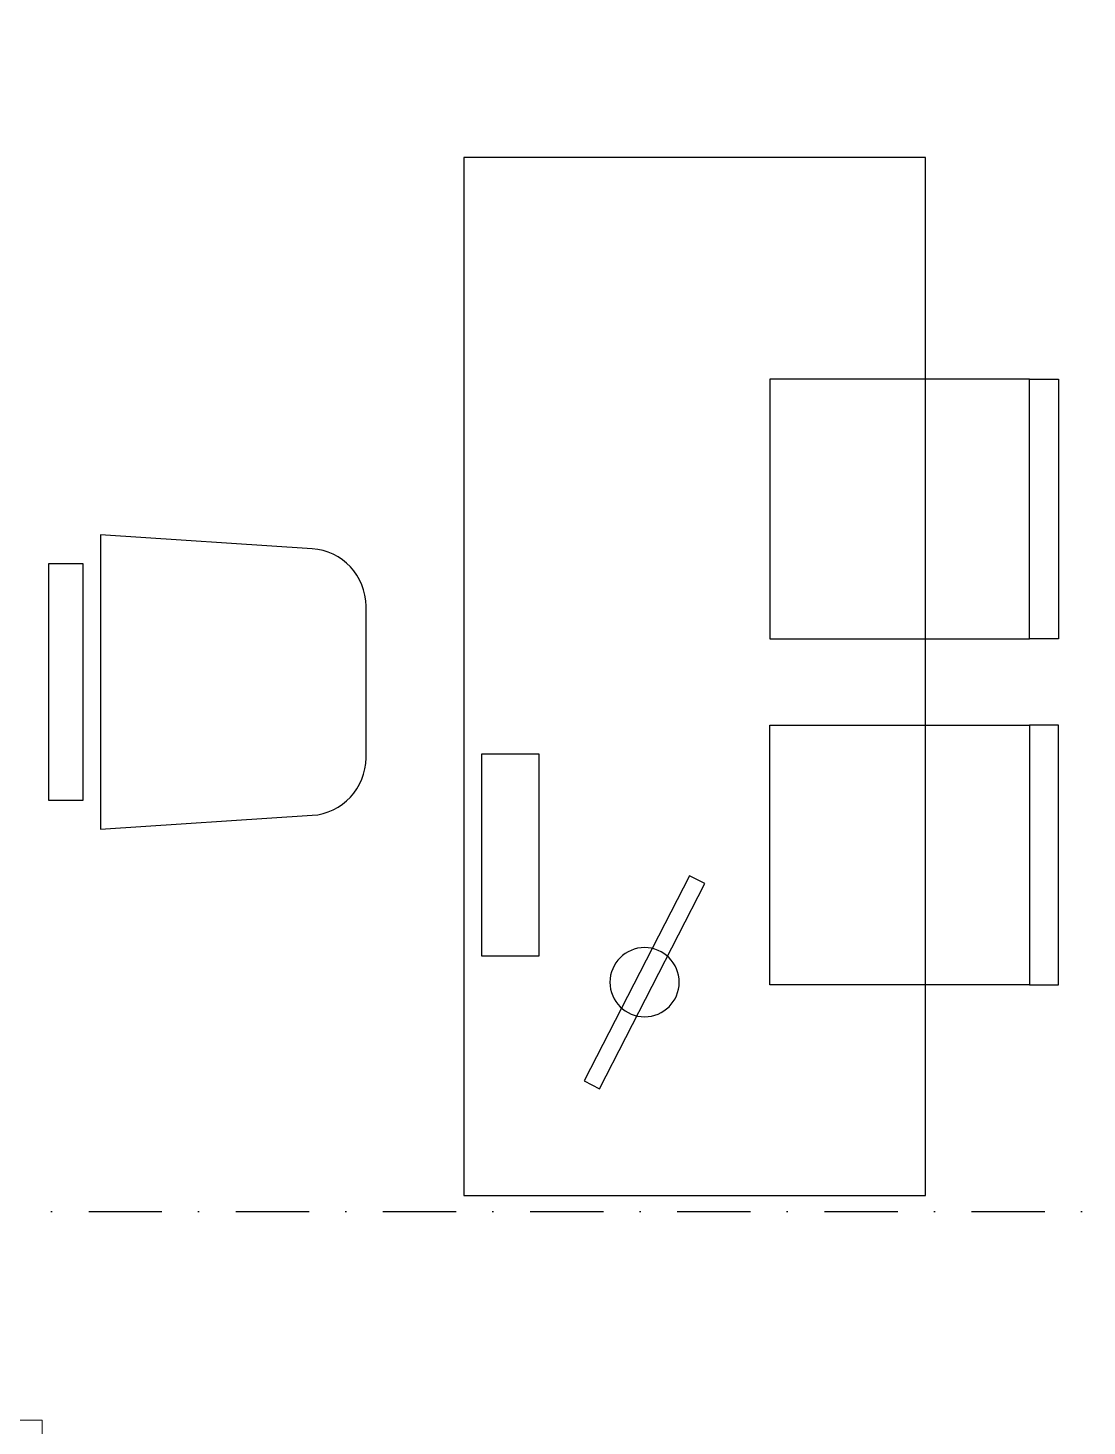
# Model space of a CAD drawing. Extents: x -3709 to 34975, y -230 to 8245.
# Drawn here: x 17680.4 to 17863.9, y 393.5 to 635.9 of the extents above; entities that cross this region are included whole.
import ezdxf

# ---------------------------------------------------------------- set-up
doc = ezdxf.new("R2010")
doc.units = 0
doc.linetypes.add('DASHDOT', pattern=[25.4, 12.7, -6.35, 0, -6.35])
doc.layers.get('0').update_dxf_attribs({"color": 9, "lineweight": 9})
for name, color, linetype, lineweight in [('05', 9, 'Continuous', 9), ('14', 9, 'Continuous', 9), ('E-KABLO', 7, 'Continuous', 30)]:
    doc.layers.add(name, color=color, linetype=linetype, lineweight=lineweight)

# ---------------------------------------------------------------- blocks, each defined once
blk = doc.blocks.new('m-vw-sandalye-02')
at = {"lineweight": -3, "ltscale": 0.5}
for points in [[(-22.5, 0), (-22.5, -5), (22.5, -5), (22.5, 0)], [(-22.5, -5), (22.5, -5), (22.5, -50), (-22.5, -50)]]:
    blk.add_lwpolyline(points, close=True, dxfattribs=at)
blk = doc.blocks.new('m-vw-sandalye')
at = {"lineweight": -3, "ltscale": 0.5}
blk.add_lwpolyline([(-20.5, 0), (20.5, 0), (20.5, -6), (-20.5, -6)], close=True, dxfattribs=at)
blk.add_lwpolyline([(-25.5, -9), (25.5, -9), (23.11, -45.65, -0.395265), (13.13, -55), (-13.13, -55, -0.395265), (-23.11, -45.65)], format="xyb", close=True, dxfattribs=at)
blk = doc.blocks.new('m-vw-çalışma-p-01')
at = {"lineweight": -3, "ltscale": 0.5}
for p, q in [((11.93, 179.03), (91.93, 179.03)), ((11.93, -0.97), (11.93, 179.03)), ((91.93, 179.03), (91.93, -0.97)), ((91.93, -0.97), (11.93, -0.97))]:
    blk.add_line(p, q, dxfattribs=at)
for points in [[(32.8, 159.16), (35.47, 160.53), (53.74, 124.95), (51.08, 123.58)], [(15, 137.5), (25, 137.5), (25, 102.5), (15, 102.5)]]:
    blk.add_lwpolyline(points, close=True, dxfattribs=at)
blk.add_circle((43.27, 142.05), 6, dxfattribs=at)
at = {"lineweight": -3, "ltscale": 0.5, "xscale": -1, "rotation": 270}
blk.add_blockref('m-vw-sandalye-02', (115, 120), dxfattribs=at)
at = {"lineweight": -3, "rotation": 90}
blk.add_blockref('m-vw-sandalye', (-60, 90), dxfattribs=at)
at = {"lineweight": -3, "ltscale": 0.5, "rotation": 270}
blk.add_blockref('m-vw-sandalye-02', (115, 60), dxfattribs=at)

msp = doc.modelspace()

# ---------------------------------------------------------------- linework, layer by layer
at = {"layer": '14'}
msp.add_lwpolyline([(17583.84, 740.5), (17583.84, 759.5), (17617.84, 759.5), (17617.84, 394.5), (17682.84, 394.5), (17682.84, 334.5), (17757.84, 334.5), (17757.84, 316.5)], dxfattribs=at)
at = {"layer": 'E-KABLO', "color": 6, "linetype": 'DASHDOT'}
msp.add_line((17665.4, 430.71), (18159.23, 430.71), dxfattribs=at)

# ---------------------------------------------------------------- block references
at = {"layer": '05', "lineweight": -3, "xscale": -1, "rotation": 180}
msp.add_blockref('m-vw-çalışma-p-01', (17743.96, 612.5), dxfattribs=at)

doc.saveas('drawing.dxf')
